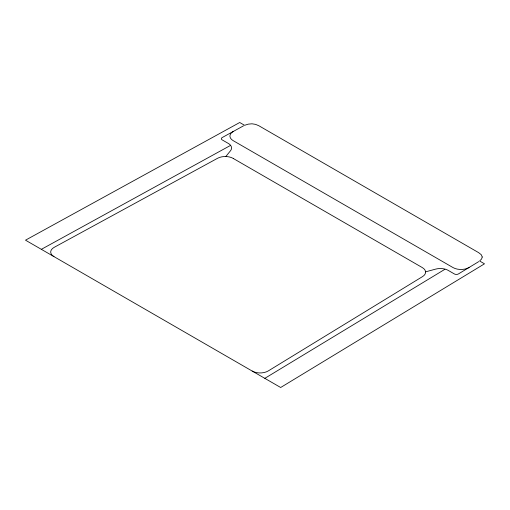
<?xml version="1.0" encoding="UTF-8"?>
<svg xmlns="http://www.w3.org/2000/svg" width="510" height="510" viewBox="0 0 510 510"><rect width="100%" height="100%" fill="white"/><g stroke="black" fill="none" stroke-linecap="round" stroke-linejoin="round"><path stroke-width="0.76" d="M264.817 378.35L445.147 269.152A11.207 6.471 0 0 1 448.264 270.421L454.41 273.972A2.799 1.619 0 0 0 458.42 273.94L478.731 261.617M243.544 125.823L222.194 137.553A2.799 1.619 0 0 0 222.143 139.874L228.295 143.418A11.207 6.471 0 0 1 230.488 145.216L230.609 145.369A11.207 6.471 0 0 1 230.488 150.775L225.815 156.519M41.355 249.333L230.609 145.369M233.357 158.521L422.312 267.584A11.207 6.471 0 0 1 422.535 276.599L268.273 370.929A11.207 6.471 0 0 1 252.201 371.063M425.582 271.849L435.521 269.152A11.207 6.471 0 0 1 444.886 269.082M53.971 256.619A11.207 6.471 0 0 1 54.2 247.337L217.585 158.272A11.207 6.471 0 0 1 233.204 158.406M233.395 131.401A11.207 6.471 0 0 0 233.197 140.664L453.046 267.584A11.207 6.471 0 0 0 469.092 267.469M482.237 256.995L481.593 258.972L479.623 260.999L484.5 263.817L280.672 387.498L25.5 240.178L239.732 122.502L244.602 125.313L248.274 124.14L251.985 123.802L255.58 124.376L258.921 125.785L478.667 252.66L481.3 254.751L482.237 256.995"/></g></svg>
